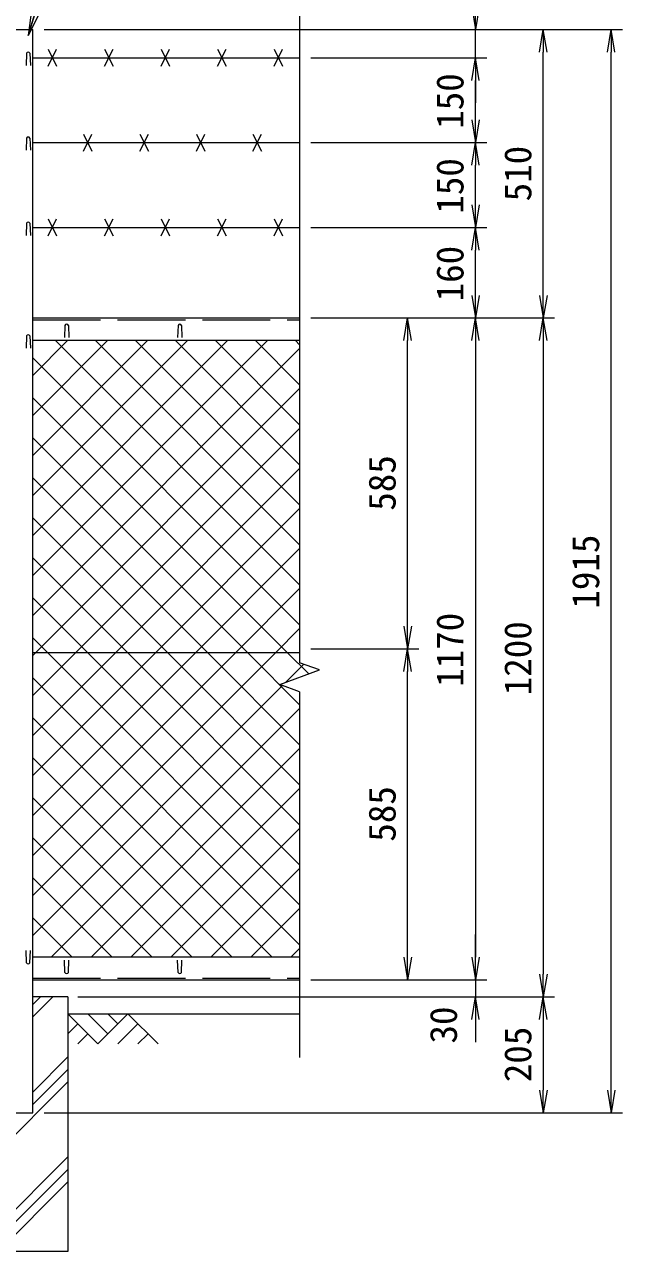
# Model space of a CAD drawing. Units: millimetres, scale not verified. Extents: x -4200 to 4200, y -2970 to 2970.
# Drawn here: x -1367 to -309, y -301 to 1868 of the extents above; entities that cross this region are included whole.
import ezdxf
from ezdxf.enums import TextEntityAlignment as Align

# ---------------------------------------------------------------- set-up
doc = ezdxf.new("R2010")
doc.units = ezdxf.units.MM
doc.header["$LTSCALE"] = 20
doc.linetypes.add('DASHED', pattern=[7.5, 6, -1.5])
for name, color, linetype, lineweight in [('0-3_D-STR1', 1, 'Continuous', 18), ('0-5_D-STR-DIM', 7, 'Continuous', 9), ('0-6_D-STR3', 3, 'Continuous', 13), ('0-7_D-BGD', 7, 'Continuous', 9), ('0-8_D-STR4', 7, 'Continuous', 9), ('0-9_D-DCR-HCH', 7, 'Continuous', 9), ('0-A_0', 7, 'Continuous', 9), ('0-B_D-STR2', 7, 'Continuous', 9), ('0-C_D-STR-TXT', 7, 'Continuous', 9)]:
    doc.layers.add(name, color=color, linetype=linetype, lineweight=lineweight)
doc.styles.add('ＭＳ ゴシック', font='')
doc.styles.get('ＭＳ ゴシック').set_extended_font_data('MS Gothic')

# ---------------------------------------------------------------- blocks, each defined once
blk = doc.blocks.new('_Open')
at = {"layer": '0-A_0'}
blk.add_line((-20, 3.33), (0, 0), dxfattribs=at)
blk.add_lwpolyline([(-20, -3.33), (0, 0), (-20, 0)], dxfattribs=at)

msp = doc.modelspace()

# ---------------------------------------------------------------- linework, layer by layer
at = {"layer": '0-3_D-STR1'}
for p, q in [((-1407.97, 1859.02), (-1351.97, 1859.02)), ((-1351.97, -55.98), (-1351.97, 1859.02)), ((-1362.97, 1816.89), (-1363.72, 1795.39)), ((-1356.97, 1816.89), (-1356.22, 1795.39)), ((-1362.97, 1666.89), (-1363.72, 1645.39)), ((-1356.97, 1666.89), (-1356.22, 1645.39)), ((-1362.97, 1516.39), (-1363.72, 1494.89)), ((-1356.97, 1516.39), (-1356.22, 1494.89)), ((-1351.97, 1349.02), (-879.97, 1349.02)), ((-1294.97, 1335.89), (-1295.72, 1314.39)), ((-1288.97, 1335.89), (-1288.22, 1314.39)), ((-1094.97, 1335.89), (-1095.72, 1314.39)), ((-1088.97, 1335.89), (-1088.22, 1314.39)), ((-1362.97, 1317.39), (-1363.72, 1295.89)), ((-1356.97, 1317.39), (-1356.22, 1295.89)), ((-879.97, 1309.02), (-1351.97, 1309.02)), ((-1362.97, 209.35), (-1363.72, 230.85)), ((-1356.97, 209.35), (-1356.22, 230.85)), ((-879.97, 219.02), (-1351.97, 219.02)), ((-1294.97, 192.15), (-1295.72, 213.65)), ((-1288.97, 192.15), (-1288.22, 213.65)), ((-1094.97, 192.15), (-1095.72, 213.65)), ((-1088.97, 192.15), (-1088.22, 213.65)), ((-1351.97, 179.02), (-879.97, 179.02)), ((-1407.97, -55.98), (-1351.97, -55.98))]:
    msp.add_line(p, q, dxfattribs=at)
at = {"layer": '0-3_D-STR1', "linetype": 'DASHED'}
for p, q in [((-1351.97, 1346.02), (-879.97, 1346.02)), ((-1351.97, 182.02), (-879.97, 182.02))]:
    msp.add_line(p, q, dxfattribs=at)
at = {"layer": '0-3_D-STR1'}
for centre, start, end in [((-1359.97, 1815.64), 22.61986, 157.38014), ((-1359.97, 1665.64), 22.61986, 157.38014), ((-1359.97, 1515.14), 22.61986, 157.38014), ((-1291.97, 1334.64), 22.61986, 157.38014), ((-1091.97, 1334.64), 22.61986, 157.38014), ((-1359.97, 1316.14), 22.61986, 157.38014), ((-1359.97, 210.6), 202.61986, 337.38014), ((-1291.97, 193.4), 202.61986, 337.38014), ((-1091.97, 193.4), 202.61986, 337.38014)]:
    msp.add_arc(centre, 3.25, start, end, dxfattribs=at)
at = {"layer": '0-5_D-STR-DIM'}
for p, q in [((-879.97, 1923.47), (-879.97, 739.67)), ((-1331.97, 1859.02), (-428.93, 1859.02)), ((-1331.97, 1859.02), (-308.93, 1859.02)), ((-1327.47, 1859.02), (-548.93, 1859.02)), ((-568.93, 1809.02), (-568.93, 1859.02)), ((-859.97, 1809.02), (-548.93, 1809.02)), ((-859.97, 1809.02), (-548.93, 1809.02)), ((-448.93, 1389.02), (-448.93, 1819.02)), ((-328.93, -15.98), (-328.93, 1819.02)), ((-568.93, 1699.02), (-568.93, 1769.02)), ((-568.93, 1769.02), (-568.93, 1729.02)), ((-859.97, 1659.02), (-548.93, 1659.02)), ((-859.97, 1659.02), (-548.93, 1659.02)), ((-568.93, 1549.02), (-568.93, 1619.02)), ((-859.97, 1509.02), (-548.93, 1509.02)), ((-859.97, 1509.02), (-548.93, 1509.02)), ((-568.93, 1389.02), (-568.93, 1469.02)), ((-859.97, 1349.02), (-668.93, 1349.02)), ((-859.97, 1349.02), (-548.93, 1349.02)), ((-859.97, 1349.02), (-428.93, 1349.02)), ((-859.97, 1349.02), (-428.93, 1349.02)), ((-859.97, 1349.02), (-548.93, 1349.02)), ((-688.93, 804.02), (-688.93, 1309.02)), ((-568.93, 1309.02), (-568.93, 219.02)), ((-448.93, 1309.02), (-448.93, 189.02)), ((-859.97, 764.02), (-668.93, 764.02)), ((-859.97, 764.02), (-668.93, 764.02)), ((-844.74, 726.84), (-879.97, 739.67)), ((-915.21, 701.19), (-844.74, 726.84)), ((-688.93, 219.02), (-688.93, 724.02)), ((-879.97, 688.37), (-915.21, 701.19)), ((-879.97, 688.37), (-879.97, 41.71)), ((-568.93, 219.02), (-568.93, 259.02)), ((-859.97, 179.02), (-548.93, 179.02)), ((-859.97, 179.02), (-548.93, 179.02)), ((-859.97, 179.02), (-668.93, 179.02)), ((-568.93, 179.02), (-568.93, 149.02)), ((-1272.2, 149.02), (-428.93, 149.02)), ((-1269.97, 149.02), (-548.93, 149.02)), ((-1269.97, 149.02), (-428.93, 149.02)), ((-568.93, 109.02), (-568.93, 69.02)), ((-448.93, 109.02), (-448.93, -15.98)), ((-1331.97, -55.98), (-428.93, -55.98)), ((-1331.97, -55.98), (-308.93, -55.98))]:
    msp.add_line(p, q, dxfattribs=at)
at = {"layer": '0-6_D-STR3'}
for p, q in [((-1324.97, 1824.02), (-1309.97, 1794.02)), ((-1324.97, 1794.02), (-1309.97, 1824.02)), ((-1224.97, 1824.02), (-1209.97, 1794.02)), ((-1224.97, 1794.02), (-1209.97, 1824.02)), ((-1124.97, 1824.02), (-1109.97, 1794.02)), ((-1124.97, 1794.02), (-1109.97, 1824.02)), ((-1024.97, 1824.02), (-1009.97, 1794.02)), ((-1024.97, 1794.02), (-1009.97, 1824.02)), ((-924.97, 1824.02), (-909.97, 1794.02)), ((-924.97, 1794.02), (-909.97, 1824.02)), ((-1351.97, 1809.02), (-879.97, 1809.02)), ((-1262.47, 1644.02), (-1247.47, 1674.02)), ((-1262.47, 1674.02), (-1247.47, 1644.02)), ((-1162.47, 1644.02), (-1147.47, 1674.02)), ((-1162.47, 1674.02), (-1147.47, 1644.02)), ((-1062.47, 1644.02), (-1047.47, 1674.02)), ((-1062.47, 1674.02), (-1047.47, 1644.02)), ((-962.47, 1644.02), (-947.47, 1674.02)), ((-962.47, 1674.02), (-947.47, 1644.02)), ((-1351.97, 1659.02), (-879.97, 1659.02)), ((-1324.97, 1524.02), (-1309.97, 1494.02)), ((-1324.97, 1494.02), (-1309.97, 1524.02)), ((-1224.97, 1524.02), (-1209.97, 1494.02)), ((-1224.97, 1494.02), (-1209.97, 1524.02)), ((-1124.97, 1524.02), (-1109.97, 1494.02)), ((-1124.97, 1494.02), (-1109.97, 1524.02)), ((-1024.97, 1524.02), (-1009.97, 1494.02)), ((-1024.97, 1494.02), (-1009.97, 1524.02)), ((-924.97, 1524.02), (-909.97, 1494.02)), ((-924.97, 1494.02), (-909.97, 1524.02)), ((-1351.97, 1509.02), (-879.97, 1509.02)), ((-879.97, 757.27), (-1351.97, 757.27))]:
    msp.add_line(p, q, dxfattribs=at)
at = {"layer": '0-7_D-BGD'}
msp.add_line((-1289.97, 119.02), (-879.97, 119.02), dxfattribs=at)
at = {"layer": '0-8_D-STR4'}
for p, q in [((-1289.97, 149.02), (-1351.97, 149.02)), ((-1289.97, 149.02), (-1289.97, -300.98)), ((-1289.97, -300.98), (-1469.97, -300.98))]:
    msp.add_line(p, q, dxfattribs=at)
at = {"layer": '0-9_D-DCR-HCH'}
for p, q in [((-1351.97, 113.46), (-1316.41, 149.02)), ((-1351.97, 135.55), (-1338.51, 149.02)), ((-1236.76, 65.8), (-1289.97, 119.02)), ((-1219.03, 83.54), (-1254.5, 119.02)), ((-1183.55, 119.02), (-1236.76, 65.8)), ((-1201.2, 101.19), (-1219.03, 119.02)), ((-1183.55, 119.02), (-1130.34, 65.8)), ((-1272.24, 101.28), (-1289.97, 83.62)), ((-1165.81, 101.28), (-1201.45, 65.8)), ((-1254.5, 83.54), (-1272.32, 65.8)), ((-1148.08, 83.54), (-1165.89, 65.8)), ((-1351.97, -19.13), (-1289.97, 42.87)), ((-1351.97, -41.22), (-1289.97, 20.78)), ((-1469.97, -181.32), (-1289.97, -1.32)), ((-1457.05, -300.98), (-1289.97, -133.9)), ((-1434.96, -300.98), (-1289.97, -156)), ((-1412.86, -300.98), (-1289.97, -178.1))]:
    msp.add_line(p, q, dxfattribs=at)
at = {"layer": '0-B_D-STR2'}
for p, q in [((-1351.97, 1247.34), (-1290.3, 1309.02)), ((-1351.97, 1176.63), (-1219.59, 1309.02)), ((-1351.97, 1105.92), (-1148.88, 1309.02)), ((-1351.97, 1035.21), (-1078.16, 1309.02)), ((-1351.97, 964.5), (-1007.45, 1309.02)), ((-1351.97, 893.79), (-936.74, 1309.02)), ((-879.97, 877.56), (-1311.43, 1309.02)), ((-879.97, 948.27), (-1240.72, 1309.02)), ((-879.97, 1018.98), (-1170.01, 1309.02)), ((-879.97, 1089.7), (-1099.3, 1309.02)), ((-879.97, 1160.41), (-1028.59, 1309.02)), ((-879.97, 1231.12), (-957.87, 1309.02)), ((-879.97, 1301.83), (-887.16, 1309.02)), ((-1351.97, 823.07), (-879.97, 1295.07)), ((-879.97, 806.85), (-1351.97, 1278.85)), ((-1347.07, 757.27), (-879.97, 1224.36)), ((-1276.36, 757.27), (-879.97, 1153.65)), ((-971.81, 757.27), (-1351.97, 1137.43)), ((-1042.52, 757.27), (-1351.97, 1066.72)), ((-1205.65, 757.27), (-879.97, 1082.94)), ((-1134.94, 757.27), (-879.97, 1012.23)), ((-1113.23, 757.27), (-1351.97, 996.01)), ((-1064.23, 757.27), (-879.97, 941.52)), ((-1183.94, 757.27), (-1351.97, 925.3)), ((-993.52, 757.27), (-879.97, 870.81)), ((-1254.65, 757.27), (-1351.97, 854.59)), ((-1325.36, 757.27), (-1351.97, 783.88)), ((-922.81, 757.27), (-879.97, 800.1)), ((-1351.97, 752.36), (-1347.07, 757.27)), ((-1351.97, 681.65), (-1276.36, 757.27)), ((-1351.97, 610.94), (-1205.65, 757.27)), ((-1351.97, 540.23), (-1134.94, 757.27)), ((-1351.97, 469.52), (-1064.23, 757.27)), ((-1351.97, 398.81), (-993.52, 757.27)), ((-1351.97, 328.1), (-922.81, 757.27)), ((-879.97, 311.88), (-1325.36, 757.27)), ((-879.97, 382.59), (-1254.65, 757.27)), ((-879.97, 453.3), (-1183.94, 757.27)), ((-879.97, 524.01), (-1113.23, 757.27)), ((-879.97, 594.72), (-1042.52, 757.27)), ((-879.97, 665.43), (-971.81, 757.27)), ((-904.14, 705.22), (-872.44, 736.93)), ((-879.97, 241.17), (-1351.97, 713.17)), ((-1351.97, 257.39), (-910.05, 699.31)), ((-1319.64, 219.02), (-879.97, 658.68)), ((-928.53, 219.02), (-1351.97, 642.46)), ((-1248.93, 219.02), (-879.97, 587.97)), ((-999.25, 219.02), (-1351.97, 571.75)), ((-1069.96, 219.02), (-1351.97, 501.03)), ((-1178.21, 219.02), (-879.97, 517.26)), ((-1107.5, 219.02), (-879.97, 446.55)), ((-1140.67, 219.02), (-1351.97, 430.32)), ((-1036.79, 219.02), (-879.97, 375.84)), ((-1211.38, 219.02), (-1351.97, 359.61)), ((-966.08, 219.02), (-879.97, 305.13)), ((-1282.09, 219.02), (-1351.97, 288.9)), ((-895.37, 219.02), (-879.97, 234.41))]:
    msp.add_line(p, q, dxfattribs=at)
msp.add_lwpolyline([(-863.75, 719.92), (-901.1, 757.27), (-1351.97, 1208.14)], dxfattribs=at)
at = {"layer": '0-C_D-STR-TXT'}
msp.add_lwpolyline([(-986.26, 1987.66), (-1317.64, 1987.66), (-1359.33, 1850)], dxfattribs=at)

# ---------------------------------------------------------------- block references
at = {"layer": '0-5_D-STR-DIM', "xscale": 2, "yscale": 2}
for p, rotation in [((-568.93, 1859.02), 270), ((-448.93, 1859.02), 90), ((-328.93, 1859.02), 90), ((-568.93, 1809.02), 90), ((-568.93, 1809.02), 90), ((-568.93, 1659.02), 270), ((-568.93, 1659.02), 90), ((-568.93, 1509.02), 270), ((-568.93, 1509.02), 90), ((-568.93, 1349.02), 270), ((-448.93, 1349.02), 270), ((-688.93, 1349.02), 90), ((-568.93, 1349.02), 90), ((-448.93, 1349.02), 90), ((-688.93, 764.02), 270), ((-688.93, 764.02), 90), ((-688.93, 179.02), 270), ((-568.93, 179.02), 270), ((-568.93, 179.02), 270), ((-448.93, 149.02), 270), ((-568.93, 149.02), 90), ((-448.93, 149.02), 90), ((-448.93, -55.98), 270), ((-328.93, -55.98), 270)]:
    msp.add_blockref('_Open', p, dxfattribs=dict(at, rotation=rotation))
at = {"layer": '0-C_D-STR-TXT', "xscale": 2, "yscale": 2, "rotation": 253.14944}
msp.add_blockref('_Open', (-1359.91, 1848.09), dxfattribs=at)

# ---------------------------------------------------------------- texts
at = {"layer": '0-5_D-STR-DIM', "style": 'ＭＳ ゴシック'}
for s, p in [('150', (-575.68, 1683.37)), ('510', (-455.68, 1555.14)), ('150', (-575.68, 1533.37)), ('160', (-575.68, 1378.37)), ('585', (-695.68, 1008.29)), ('1915', (-335.68, 835.27)), ('1170', (-575.68, 697.12)), ('1200', (-455.68, 682.12)), ('585', (-695.68, 423.29)), ('30', (-587.19, 66.59)), ('205', (-455.68, -1.83))]:
    msp.add_text(s, height=48.09, rotation=90, dxfattribs=at).set_placement(p, align=Align.BOTTOM_LEFT)

doc.saveas('drawing.dxf')
